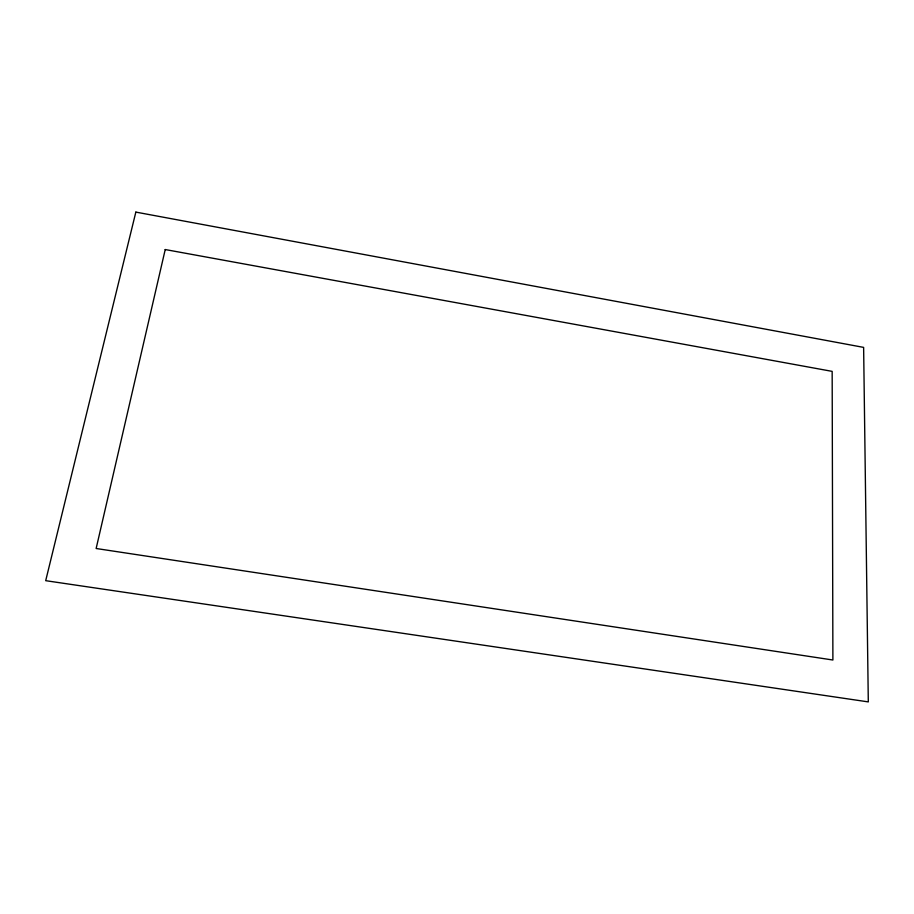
<?xml version="1.0" encoding="UTF-8"?>
<svg xmlns="http://www.w3.org/2000/svg" width="914" height="914" viewBox="0 0 914 914"><rect width="100%" height="100%" fill="white"/><g stroke="black" fill="none" stroke-linecap="round" stroke-linejoin="round"><path stroke-width="1.37" d="M165.228 249.545L96.141 548.503L832.894 660.011L832.163 371.37L165.228 249.545M135.843 212.105L45.7 580.676L868.3 701.895L863.627 347.389L135.843 212.105"/></g></svg>
